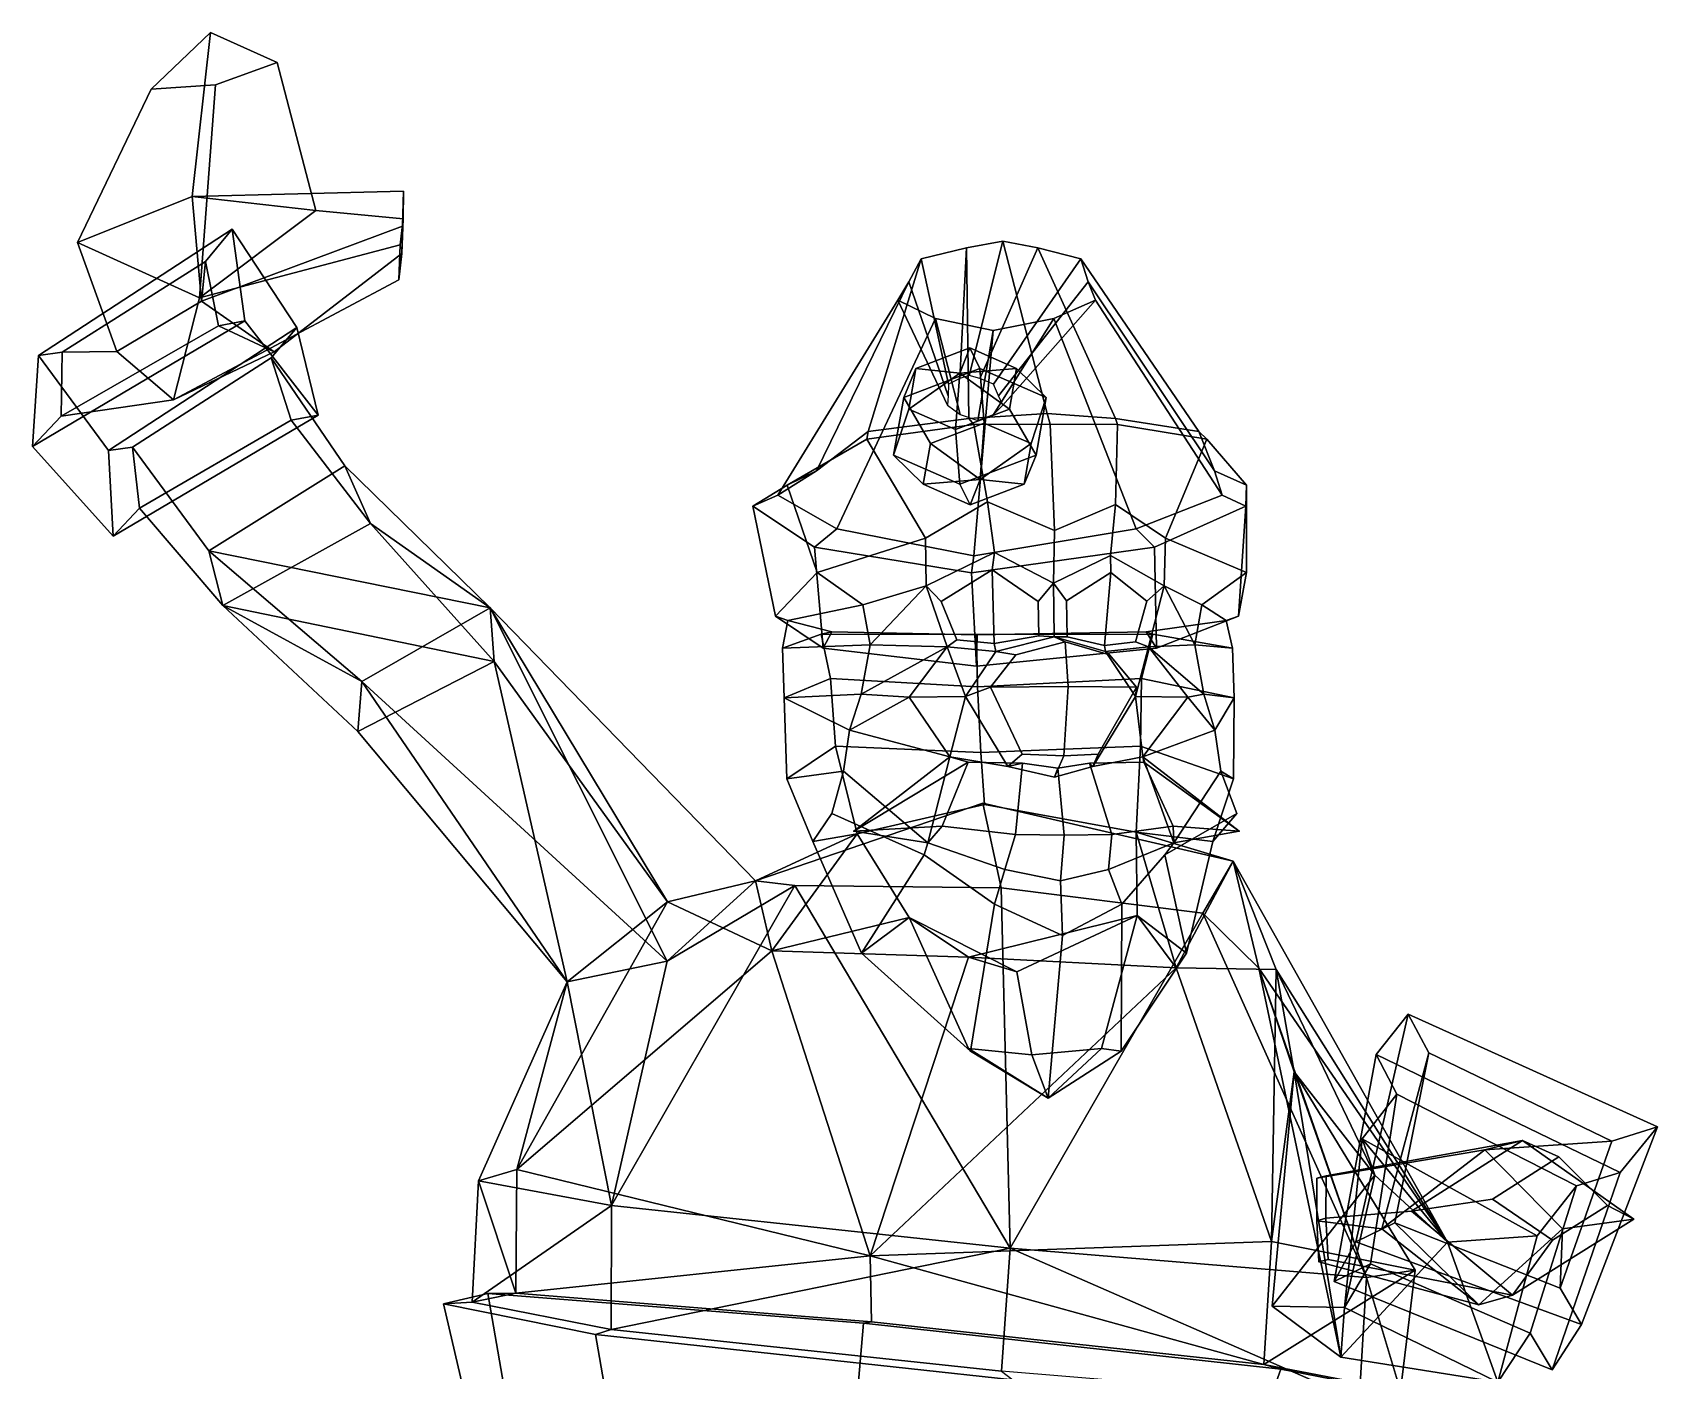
# Model space of a CAD drawing. Extents: x -257 to 175, y -161 to 372.
# Drawn here: x -256.5 to 174.7, y 17.4 to 372.4 of the extents above; entities that cross this region are included whole.
import ezdxf

# ---------------------------------------------------------------- set-up
doc = ezdxf.new("R2010")
doc.units = 0

msp = doc.modelspace()

# ---------------------------------------------------------------- linework, layer by layer
for p in [(-38.578094, 160.458618, 105.040604), (63.669491, 160.458618, 85.99337)]:
    msp.add_point(p)
for points in [[(-225.04425, 357.353241, 103.227806), (-209.314026, 372.354248, 101.471466), (-214.118591, 328.821533, 48.061646), (-244.593445, 316.669342, 63.652409)], [(-207.92688, 358.460968, 119.135933), (-191.581039, 364.397156, 110.664825), (-209.314026, 372.354248, 101.471466), (-225.04425, 357.353241, 103.227806)], [(-191.581039, 364.397156, 110.664825), (-181.342697, 325.145966, 73.847855), (-214.118591, 328.821533, 48.061646), (-209.314026, 372.354248, 101.471466)], [(-207.92688, 358.460968, 119.135933), (-212.205399, 302.001587, 79.730316), (-181.342697, 325.145966, 73.847855), (-191.581039, 364.397156, 110.664825)], [(-207.92688, 358.460968, 119.135933), (-225.04425, 357.353241, 103.227806), (-244.593445, 316.669342, 63.652409), (-212.205399, 302.001587, 79.730316)], [(-244.593445, 316.669342, 63.652409), (-214.118591, 328.821533, 48.061646), (-211.656677, 301.075867, 21.600851), (-234.156784, 287.708832, 29.970438)], [(-158.062393, 330.26178, 67.196838), (-158.344009, 320.984955, 58.17889), (-211.656677, 301.075867, 21.600851), (-214.118591, 328.821533, 48.061646)], [(-158.143829, 322.969055, 75.920334), (-158.062393, 330.26178, 67.196838), (-214.118591, 328.821533, 48.061646), (-181.342697, 325.145966, 73.847855)], [(-158.143829, 322.969055, 75.920334), (-158.55014, 313.684967, 66.887558), (-158.344009, 320.984955, 58.17889), (-158.062393, 330.26178, 67.196838)], [(-158.983261, 316.003571, 84.371254), (-158.143829, 322.969055, 75.920334), (-181.342697, 325.145966, 73.847855), (-212.205399, 302.001587, 79.730316)], [(-254.962204, 286.678558, -6.361206), (-203.514343, 320.161285, 3.455882), (-186.416611, 294.126282, -5.44981), (-236.396332, 261.485168, -17.206392)], [(-254.962204, 286.678558, -6.361206), (-248.655731, 287.582916, 3.081202), (-210.636856, 311.649994, 11.337475), (-203.514343, 320.161285, 3.455882)], [(-158.55014, 313.684967, 66.887558), (-192.385773, 287.672455, 43.750351), (-211.656677, 301.075867, 21.600851), (-158.344009, 320.984955, 58.17889)], [(-200.219833, 295.901642, 72.202751), (-203.514343, 320.161285, 3.455882), (-210.636856, 311.649994, 11.337475), (-207.184235, 294.570099, 62.59935)], [(-180.759552, 270.858948, 62.641182), (-186.416611, 294.126282, -5.44981), (-203.514343, 320.161285, 3.455882), (-200.219833, 295.901642, 72.202751)], [(-158.983261, 316.003571, 84.371254), (-159.277161, 306.698883, 75.325508), (-158.55014, 313.684967, 66.887558), (-158.143829, 322.969055, 75.920334)], [(-212.205399, 302.001587, 79.730316), (-244.593445, 316.669342, 63.652409), (-234.156784, 287.708832, 29.970438), (-219.137161, 274.867523, 50.256557)], [(-158.983261, 316.003571, 84.371254), (-212.205399, 302.001587, 79.730316), (-219.137161, 274.867523, 50.256557), (-159.277161, 306.698883, 75.325508)], [(-34.744747, 266.518188, 87.662827), (-8.013299, 269.929565, 95.411522), (-8.656693, 315.24823, 36.622761), (-20.700321, 312.297821, 37.11647)], [(-10.39306, 280.529968, -10.262091), (-13.390603, 279.033173, -8.112567), (-20.700321, 312.297821, 37.11647), (-8.656693, 315.24823, 36.622761)], [(-7.910402, 281.403534, -11.653152), (-10.39306, 280.529968, -10.262091), (-8.656693, 315.24823, 36.622761), (0.990864, 316.970123, 35.846767)], [(12.779017, 271.287476, 98.973976), (0.990864, 316.970123, 35.846767), (-8.656693, 315.24823, 36.622761), (-8.013299, 269.929565, 95.411522)], [(-7.910402, 281.403534, -11.653152), (0.990864, 316.970123, 35.846767), (10.27071, 315.24823, 33.096863), (-5.093387, 280.529968, -11.249341)], [(-5.093387, 280.529968, -11.249341), (10.27071, 315.24823, 33.096863), (21.684261, 312.297791, 29.220846), (-1.52292, 279.033173, -10.323339)], [(12.779017, 271.287476, 98.973976), (30.893896, 269.929565, 88.163681), (10.27071, 315.24823, 33.096863), (0.990864, 316.970123, 35.846767)], [(53.042179, 266.518158, 71.309402), (21.684261, 312.297791, 29.220846), (10.27071, 315.24823, 33.096863), (30.893896, 269.929565, 88.163681)], [(-234.156784, 287.708832, 29.970438), (-211.656677, 301.075867, 21.600851), (-210.636856, 311.649994, 11.337475), (-248.655731, 287.582916, 3.081202)], [(-159.277161, 306.698883, 75.325508), (-219.137161, 274.867523, 50.256557), (-192.385773, 287.672455, 43.750351), (-158.55014, 313.684967, 66.887558)], [(-192.385773, 287.672455, 43.750351), (-207.184235, 294.570099, 62.59935), (-210.636856, 311.649994, 11.337475), (-211.656677, 301.075867, 21.600851)], [(-48.440304, 256.079681, 63.509041), (-34.744747, 266.518188, 87.662827), (-20.700321, 312.297821, 37.11647), (-23.982519, 306.220886, 34.12381)], [(-13.390603, 279.033173, -8.112567), (-13.537914, 275.950256, -4.807915), (-23.982519, 306.220886, 34.12381), (-20.700321, 312.297821, 37.11647)], [(-1.52292, 279.033173, -10.323339), (21.684261, 312.297791, 29.220846), (23.668711, 306.220886, 25.247089), (-0.19557, 275.950256, -7.293394)], [(57.121895, 256.079681, 43.844341), (23.668711, 306.220886, 25.247089), (21.684261, 312.297791, 29.220846), (53.042179, 266.518158, 71.309402)], [(-58.685692, 249.61261, 42.747429), (-48.440304, 256.079681, 63.509041), (-23.982519, 306.220886, 34.12381), (-26.916811, 301.31897, 31.76322)], [(-13.537914, 275.950256, -4.807915), (-13.737026, 273.46344, -2.127285), (-26.916811, 301.31897, 31.76322), (-23.982519, 306.220886, 34.12381)], [(-0.19557, 275.950256, -7.293394), (23.668711, 306.220886, 25.247089), (25.556192, 301.31897, 21.988274), (0.955415, 273.46344, -4.864267)], [(59.204308, 249.61261, 20.786238), (25.556192, 301.31897, 21.988274), (23.668711, 306.220886, 25.247089), (57.121895, 256.079681, 43.844341)], [(-43.036037, 240.716644, 19.797533), (-58.685692, 249.61261, 42.747429), (-26.916811, 301.31897, 31.76322), (-16.892052, 296.527222, 27.053902)], [(-13.737026, 273.46344, -2.127285), (-10.321592, 271.032532, -0.179391), (-16.892052, 296.527222, 27.053902), (-26.916811, 301.31897, 31.76322)], [(0.955415, 273.46344, -4.864267), (25.556192, 301.31897, 21.988274), (14.50814, 296.527222, 21.204508), (-1.529539, 271.032532, -1.817219)], [(36.340679, 240.716644, 5.010808), (14.50814, 296.527222, 21.204508), (25.556192, 301.31897, 21.988274), (59.204308, 249.61261, 20.786238)], [(-235.164795, 238.770721, 41.318062), (-180.759552, 270.858948, 62.641182), (-200.219833, 295.901642, 72.202751), (-256.530792, 262.56546, 53.358055)], [(-256.530792, 262.56546, 53.358055), (-200.219833, 295.901642, 72.202751), (-207.184235, 294.570099, 62.59935), (-248.938538, 270.593994, 47.542004)], [(-219.137161, 274.867523, 50.256557), (-248.938538, 270.593994, 47.542004), (-207.184235, 294.570099, 62.59935), (-192.385773, 287.672455, 43.750351)], [(-236.396332, 261.485168, -17.206392), (-186.416611, 294.126282, -5.44981), (-193.168503, 286.010529, 2.13892), (-230.019012, 262.377106, -7.601889)], [(-180.759552, 270.858948, 62.641182), (-187.869934, 269.478455, 52.888695), (-193.168503, 286.010529, 2.13892), (-186.416611, 294.126282, -5.44981)], [(-6.671977, 233.565369, -5.441025), (-43.036037, 240.716644, 19.797533), (-16.892052, 296.527222, 27.053902), (-1.536647, 293.299072, 22.278873)], [(-10.321592, 271.032532, -0.179391), (-5.612141, 269.394836, 0.684198), (-1.536647, 293.299072, 22.278873), (-16.892052, 296.527222, 27.053902)], [(-6.671977, 233.565369, -5.441025), (-1.536647, 293.299072, 22.278873), (14.50814, 296.527222, 21.204508), (36.340679, 240.716644, 5.010808)], [(-1.529539, 271.032532, -1.817219), (14.50814, 296.527222, 21.204508), (-1.536647, 293.299072, 22.278873), (-5.612141, 269.394836, 0.684198)], [(-256.530792, 262.56546, 53.358055), (-248.938538, 270.593994, 47.542004), (-248.655731, 287.582916, 3.081202), (-254.962204, 286.678558, -6.361206)], [(-235.164795, 238.770721, 41.318062), (-256.530792, 262.56546, 53.358055), (-254.962204, 286.678558, -6.361206), (-236.396332, 261.485168, -17.206392)], [(-219.137161, 274.867523, 50.256557), (-234.156784, 287.708832, 29.970438), (-248.655731, 287.582916, 3.081202), (-248.938538, 270.593994, 47.542004)], [(-230.019012, 262.377106, -7.601889), (-193.168503, 286.010529, 2.13892), (-173.650894, 257.363037, -8.138789), (-209.694138, 234.888031, -19.252665)], [(-173.650894, 257.363037, -8.138789), (-193.168503, 286.010529, 2.13892), (-187.869934, 269.478455, 52.888695), (-166.806107, 242.113892, 42.298447)], [(-5.075794, 283.211395, 3.50882), (-7.781291, 288.681671, -11.014602), (-22.099766, 283.261017, -13.566978), (-25.325193, 275.545471, -0.100772)], [(-7.781291, 288.681671, -11.014602), (-10.45896, 281.966309, -25.38863), (-22.099766, 283.261017, -13.566978)], [(-7.781291, 288.681671, -11.014602), (4.657734, 283.261017, -18.5515), (-10.45896, 281.966309, -25.38863)], [(-5.075794, 283.211395, 3.50882), (12.515619, 275.545471, -7.149945), (4.657734, 283.261017, -18.5515), (-7.781291, 288.681671, -11.014602)], [(-25.325193, 275.545471, -0.100772), (-22.099766, 283.261017, -13.566978), (-23.979248, 272.419739, -23.656248), (-27.983192, 260.213531, -14.369209)], [(-5.075794, 283.211395, 3.50882), (-25.325193, 275.545471, -0.100772), (-18.245781, 263.339325, 7.121653), (-3.927306, 268.759949, 9.674029)], [(-22.099766, 283.261017, -13.566978), (-10.45896, 281.966309, -25.38863), (-23.979248, 272.419739, -23.656248)], [(-10.45896, 281.966309, -25.38863), (-11.540261, 266.999054, -31.193182), (-23.979248, 272.419739, -23.656248)], [(-10.45896, 281.966309, -25.38863), (2.778253, 272.419739, -28.64077), (-11.540261, 266.999054, -31.193182)], [(4.657734, 283.261017, -18.5515), (2.778253, 272.419739, -28.64077), (-10.45896, 281.966309, -25.38863)], [(-5.075794, 283.211395, 3.50882), (-3.927306, 268.759949, 9.674029), (8.511717, 263.339325, 2.137131), (12.515619, 275.545471, -7.149945)], [(12.515619, 275.545471, -7.149945), (9.857621, 260.213531, -21.418383), (2.778253, 272.419739, -28.64077), (4.657734, 283.261017, -18.5515)], [(-25.325193, 275.545471, -0.100772), (-27.983192, 260.213531, -14.369209), (-20.125263, 252.498047, -2.967618), (-18.245781, 263.339325, 7.121653)], [(-23.979248, 272.419739, -23.656248), (-11.540261, 266.999054, -31.193182), (-10.391779, 252.547607, -25.027992), (-27.983192, 260.213531, -14.369209)], [(2.778253, 272.419739, -28.64077), (9.857621, 260.213531, -21.418383), (-10.391779, 252.547607, -25.027992), (-11.540261, 266.999054, -31.193182)], [(12.515619, 275.545471, -7.149945), (8.511717, 263.339325, 2.137131), (6.632236, 252.498047, -7.952138), (9.857621, 260.213531, -21.418383)], [(-235.164795, 238.770721, 41.318062), (-228.127411, 246.2052, 35.945255), (-187.869934, 269.478455, 52.888695), (-180.759552, 270.858948, 62.641182)], [(-166.806107, 242.113892, 42.298447), (-187.869934, 269.478455, 52.888695), (-228.127411, 246.2052, 35.945255), (-206.03038, 220.309418, 23.631916)], [(-6.684225, 268.374054, 100.423843), (-8.013299, 269.929565, 95.411522), (-34.744747, 266.518188, 87.662827), (-35.061665, 264.504333, 92.745392)], [(-3.063792, 247.886078, 106.98938), (-6.684225, 268.374054, 100.423843), (-35.061665, 264.504333, 92.745392), (-19.558247, 238.178894, 100.028595)], [(-3.927306, 268.759949, 9.674029), (-18.245781, 263.339325, 7.121653), (-5.008609, 253.792755, 3.869526)], [(13.515425, 268.481049, 102.927086), (12.779017, 271.287476, 98.973976), (-8.013299, 269.929565, 95.411522), (-6.684225, 268.374054, 100.423843)], [(14.668334, 240.223267, 109.116035), (13.515425, 268.481049, 102.927086), (-6.684225, 268.374054, 100.423843), (-3.063792, 247.886078, 106.98938)], [(-3.927306, 268.759949, 9.674029), (-5.008609, 253.792755, 3.869526), (8.511717, 263.339325, 2.137131)], [(13.515425, 268.481049, 102.927086), (31.458788, 268.374054, 93.318359), (30.893896, 269.929565, 88.163681), (12.779017, 271.287476, 98.973976)], [(14.668334, 240.223267, 109.116035), (30.875374, 247.099243, 100.851349), (31.458788, 268.374054, 93.318359), (13.515425, 268.481049, 102.927086)], [(30.875374, 247.099243, 100.851349), (44.184235, 238.178894, 88.154305), (55.167942, 264.504333, 75.936928), (31.458788, 268.374054, 93.318359)], [(31.458788, 268.374054, 93.318359), (55.167942, 264.504333, 75.936928), (53.042179, 266.518158, 71.309402), (30.893896, 269.929565, 88.163681)], [(-35.061665, 264.504333, 92.745392), (-34.744747, 266.518188, 87.662827), (-48.440304, 256.079681, 63.509041), (-56.239918, 252.258057, 66.954445)], [(-19.558247, 238.178894, 100.028595), (-35.061665, 264.504333, 92.745392), (-56.239918, 252.258057, 66.954445), (-48.275742, 229.096985, 87.60817)], [(-18.245781, 263.339325, 7.121653), (-20.125263, 252.498047, -2.967618), (-5.008609, 253.792755, 3.869526)], [(8.511717, 263.339325, 2.137131), (-5.008609, 253.792755, 3.869526), (6.632236, 252.498047, -7.952138)], [(44.184235, 238.178894, 88.154305), (65.645882, 229.096985, 66.386238), (65.638939, 252.258057, 44.250195), (55.167942, 264.504333, 75.936928)], [(55.167942, 264.504333, 75.936928), (65.638939, 252.258057, 44.250195), (57.121895, 256.079681, 43.844341), (53.042179, 266.518158, 71.309402)], [(-235.164795, 238.770721, 41.318062), (-236.396332, 261.485168, -17.206392), (-230.019012, 262.377106, -7.601889), (-228.127411, 246.2052, 35.945255)], [(-206.03038, 220.309418, 23.631916), (-228.127411, 246.2052, 35.945255), (-230.019012, 262.377106, -7.601889), (-209.694138, 234.888031, -19.252665)], [(-20.125263, 252.498047, -2.967618), (-27.983192, 260.213531, -14.369209), (-10.391779, 252.547607, -25.027992), (-7.686276, 247.077362, -10.504552)], [(6.632236, 252.498047, -7.952138), (-7.686276, 247.077362, -10.504552), (-10.391779, 252.547607, -25.027992), (9.857621, 260.213531, -21.418383)], [(-209.694138, 234.888031, -19.252665), (-173.650894, 257.363037, -8.138789), (-135.025085, 219.684753, -5.072263)], [(-166.806107, 242.113892, 42.298447), (-135.025085, 219.684753, -5.072263), (-173.650894, 257.363037, -8.138789)], [(-56.239918, 252.258057, 66.954445), (-48.440304, 256.079681, 63.509041), (-58.685692, 249.61261, 42.747429), (-65.317558, 246.688934, 42.937008)], [(65.638939, 252.258057, 44.250195), (65.459595, 246.688934, 18.57513), (59.204308, 249.61261, 20.786238), (57.121895, 256.079681, 43.844341)], [(-48.275742, 229.096985, 87.60817), (-56.239918, 252.258057, 66.954445), (-65.317558, 246.688934, 42.937008), (-59.373581, 217.547791, 53.006737)], [(-5.008609, 253.792755, 3.869526), (-20.125263, 252.498047, -2.967618), (-7.686276, 247.077362, -10.504552)], [(-5.008609, 253.792755, 3.869526), (-7.686276, 247.077362, -10.504552), (6.632236, 252.498047, -7.952138)], [(65.645882, 229.096985, 66.386238), (63.540176, 217.547791, 30.109695), (65.459595, 246.688934, 18.57513), (65.638939, 252.258057, 44.250195)], [(-65.317558, 246.688934, 42.937008), (-58.685692, 249.61261, 42.747429), (-43.036037, 240.716644, 19.797533), (-48.981003, 235.832397, 18.073627)], [(-59.373581, 217.547791, 53.006737), (-65.317558, 246.688934, 42.937008), (-48.981003, 235.832397, 18.073627), (-46.714699, 209.009705, 25.350483)], [(-3.063792, 247.886078, 106.98938), (-19.558247, 238.178894, 100.028595), (-19.330698, 225.596375, 99.651772), (-1.250293, 234.437744, 108.158669)], [(14.668334, 240.223267, 109.116035), (-3.063792, 247.886078, 106.98938), (-1.250293, 234.437744, 108.158669), (14.397829, 226.239868, 107.663933)], [(14.668334, 240.223267, 109.116035), (14.397829, 226.239868, 107.663933), (29.57814, 233.63443, 102.453445), (30.875374, 247.099243, 100.851349)], [(30.875374, 247.099243, 100.851349), (29.57814, 233.63443, 102.453445), (43.836258, 225.596375, 87.884689), (44.184235, 238.178894, 88.154305)], [(65.459595, 246.688934, 18.57513), (41.266144, 235.832397, 1.261898), (36.340679, 240.716644, 5.010808), (59.204308, 249.61261, 20.786238)], [(63.540176, 217.547791, 30.109695), (41.772079, 209.009705, 8.866687), (41.266144, 235.832397, 1.261898), (65.459595, 246.688934, 18.57513)], [(-206.03038, 220.309418, 23.631916), (-134.034988, 205.500732, 40.641724), (-166.806107, 242.113892, 42.298447)], [(-166.806107, 242.113892, 42.298447), (-134.034988, 205.500732, 40.641724), (-135.025085, 219.684753, -5.072263)], [(-48.981003, 235.832397, 18.073627), (-43.036037, 240.716644, 19.797533), (-6.671977, 233.565369, -5.441025), (-7.33572, 229.020264, -9.004067)], [(-36.18853, 220.562775, 86.06424), (-19.330698, 225.596375, 99.651772), (-19.558247, 238.178894, 100.028595), (-48.275742, 229.096985, 87.60817)], [(41.266144, 235.832397, 1.261898), (-7.33572, 229.020264, -9.004067), (-6.671977, 233.565369, -5.441025), (36.340679, 240.716644, 5.010808)], [(53.813496, 220.562775, 69.298172), (65.645882, 229.096985, 66.386238), (44.184235, 238.178894, 88.154305), (43.836258, 225.596375, 87.884689)], [(-209.694138, 234.888031, -19.252665), (-135.025085, 219.684753, -5.072263), (-169.144608, 200.227295, -13.257108)], [(-206.03038, 220.309418, 23.631916), (-209.694138, 234.888031, -19.252665), (-169.144608, 200.227295, -13.257108)], [(-46.714699, 209.009705, 25.350483), (-48.981003, 235.832397, 18.073627), (-7.33572, 229.020264, -9.004067), (-5.98742, 204.294006, -1.766245)], [(-1.873141, 229.800842, 106.228577), (-1.250293, 234.437744, 108.158669), (-19.330698, 225.596375, 99.651772), (-15.40409, 221.420166, 98.775177)], [(41.772079, 209.009705, 8.866687), (-5.98742, 204.294006, -1.766245), (-7.33572, 229.020264, -9.004067), (41.266144, 235.832397, 1.261898)], [(-1.873141, 229.800842, 106.228577), (10.36894, 221.430969, 105.612465), (14.397829, 226.239868, 107.663933), (-1.250293, 234.437744, 108.158669)], [(29.664616, 229.105469, 100.14991), (29.57814, 233.63443, 102.453445), (14.397829, 226.239868, 107.663933), (17.896257, 221.550415, 104.393501)], [(29.664616, 229.105469, 100.14991), (39.164837, 221.53656, 86.063065), (43.836258, 225.596375, 87.884689), (29.57814, 233.63443, 102.453445)], [(-48.275742, 229.096985, 87.60817), (-59.373581, 217.547791, 53.006737), (-56.112869, 216.357513, 52.460819), (-36.18853, 220.562775, 86.06424)], [(-1.319683, 210.305542, 104.288704), (-1.873141, 229.800842, 106.228577), (-15.40409, 221.420166, 98.775177), (-11.188219, 211.233856, 100.946083)], [(10.36894, 221.430969, 105.612465), (-1.873141, 229.800842, 106.228577), (-1.319683, 210.305542, 104.288704), (10.525583, 212.314728, 106.453339)], [(17.896257, 221.550415, 104.393501), (18.089254, 212.047119, 105.429535), (27.960575, 209.692383, 98.193932), (29.664616, 229.105469, 100.14991)], [(27.960575, 209.692383, 98.193932), (36.209641, 210.680725, 90.261147), (39.164837, 221.53656, 86.063065), (29.664616, 229.105469, 100.14991)], [(65.645882, 229.096985, 66.386238), (53.813496, 220.562775, 69.298172), (60.301617, 216.357513, 30.774496), (63.540176, 217.547791, 30.109695)], [(-34.190865, 209.930664, 86.0158), (-19.330698, 225.596375, 99.651772), (-36.18853, 220.562775, 86.06424)], [(-13.79391, 209.394379, 102.452347), (-19.330698, 225.596375, 99.651772), (-34.190865, 209.930664, 86.0158)], [(-11.188219, 211.233856, 100.946083), (-15.40409, 221.420166, 98.775177), (-19.330698, 225.596375, 99.651772), (-13.79391, 209.394379, 102.452347)], [(10.525583, 212.314728, 106.453339), (14.636899, 212.071228, 108.947289), (14.397829, 226.239868, 107.663933), (10.36894, 221.430969, 105.612465)], [(18.089254, 212.047119, 105.429535), (17.896257, 221.550415, 104.393501), (14.397829, 226.239868, 107.663933), (14.636899, 212.071228, 108.947289)], [(36.209641, 210.680725, 90.261147), (39.679279, 209.394379, 92.491066), (43.836258, 225.596375, 87.884689), (39.164837, 221.53656, 86.063065)], [(39.679279, 209.394379, 92.491066), (51.932384, 209.930664, 69.972298), (43.836258, 225.596375, 87.884689)], [(51.932384, 209.930664, 69.972298), (53.813496, 220.562775, 69.298172), (43.836258, 225.596375, 87.884689)], [(-206.03038, 220.309418, 23.631916), (-170.195374, 186.954315, 25.569468), (-134.034988, 205.500732, 40.641724)], [(-206.03038, 220.309418, 23.631916), (-169.144608, 200.227295, -13.257108), (-170.195374, 186.954315, 25.569468)], [(-36.18853, 220.562775, 86.06424), (-56.112869, 216.357513, 52.460819), (-57.443615, 209.070313, 53.532001), (-34.190865, 209.930664, 86.0158)], [(53.813496, 220.562775, 69.298172), (51.932384, 209.930664, 69.972298), (61.928799, 209.070313, 31.294661), (60.301617, 216.357513, 30.774496)], [(-88.087967, 125.968567, -34.318657), (-169.144608, 200.227295, -13.257108), (-135.025085, 219.684753, -5.072263)], [(-88.011742, 141.725159, 38.819138), (-64.6707, 147.311432, 3.635938), (-135.025085, 219.684753, -5.072263)], [(-88.011742, 141.725159, 38.819138), (-135.025085, 219.684753, -5.072263), (-134.034988, 205.500732, 40.641724)], [(-88.087967, 125.968567, -34.318657), (-135.025085, 219.684753, -5.072263), (-64.6707, 147.311432, 3.635938)], [(-59.373581, 217.547791, 53.006737), (-46.714699, 209.009705, 25.350483), (-44.394928, 213.320557, 23.681843), (-56.112869, 216.357513, 52.460819)], [(-57.443615, 209.070313, 53.532001), (-56.112869, 216.357513, 52.460819), (-44.394928, 213.320557, 23.681843), (-47.188004, 212.713318, 21.314865)], [(63.540176, 217.547791, 30.109695), (60.301617, 216.357513, 30.774496), (39.007069, 213.320557, 8.145267), (41.772079, 209.009705, 8.866687)], [(61.928799, 209.070313, 31.294661), (40.760498, 212.713318, 4.93134), (39.007069, 213.320557, 8.145267), (60.301617, 216.357513, 30.774496)], [(-57.063038, 195.879059, 55.69392), (-57.443615, 209.070313, 53.532001), (-47.188004, 212.713318, 21.314865), (-44.758751, 201.014435, 19.367615)], [(-47.188004, 212.713318, 21.314865), (-44.394928, 213.320557, 23.681843), (-5.823143, 212.605438, -0.884385), (-5.974977, 212.620697, -1.699443)], [(-44.758751, 201.014435, 19.367615), (-47.188004, 212.713318, 21.314865), (-5.974977, 212.620697, -1.699443), (-5.704624, 198.746277, -0.248148)], [(-46.714699, 209.009705, 25.350483), (-5.98742, 204.294006, -1.766245), (-5.823143, 212.605438, -0.884385), (-44.394928, 213.320557, 23.681843)], [(41.772079, 209.009705, 8.866687), (39.007069, 213.320557, 8.145267), (-5.823143, 212.605438, -0.884385), (-5.98742, 204.294006, -1.766245)], [(40.760498, 212.713318, 4.93134), (-5.974977, 212.620697, -1.699443), (-5.823143, 212.605438, -0.884385), (39.007069, 213.320557, 8.145267)], [(37.793037, 201.014435, 3.989419), (-5.704624, 198.746277, -0.248148), (-5.974977, 212.620697, -1.699443), (40.760498, 212.713318, 4.93134)], [(-1.319683, 210.305542, 104.288704), (-0.884725, 208.121155, 106.444), (14.636899, 212.071228, 108.947289), (10.525583, 212.314728, 106.453339)], [(17.526865, 210.702454, 123.050049), (14.636899, 212.071228, 108.947289), (-0.884725, 208.121155, 106.444), (4.474244, 207.263916, 121.908821)], [(17.526865, 210.702454, 123.050049), (29.293028, 207.263916, 117.285446), (28.216007, 208.121155, 101.022957), (14.636899, 212.071228, 108.947289)], [(27.960575, 209.692383, 98.193932), (18.089254, 212.047119, 105.429535), (14.636899, 212.071228, 108.947289), (28.216007, 208.121155, 101.022957)], [(62.352207, 195.879059, 33.448601), (37.793037, 201.014435, 3.989419), (40.760498, 212.713318, 4.93134), (61.928799, 209.070313, 31.294661)], [(-34.190865, 209.930664, 86.0158), (-57.443615, 209.070313, 53.532001), (-57.063038, 195.879059, 55.69392), (-36.616093, 196.83136, 86.330093)], [(-36.616093, 196.83136, 86.330093), (-13.79391, 209.394379, 102.452347), (-34.190865, 209.930664, 86.0158)], [(-23.855715, 196.042969, 107.574509), (-13.79391, 209.394379, 102.452347), (-36.616093, 196.83136, 86.330093)], [(-23.855715, 196.042969, 107.574509), (-8.915735, 196.200043, 107.877846), (-13.79391, 209.394379, 102.452347)], [(-1.319683, 210.305542, 104.288704), (-11.188219, 211.233856, 100.946083), (-13.79391, 209.394379, 102.452347), (-0.884725, 208.121155, 106.444)], [(-8.915735, 196.200043, 107.877846), (-0.884725, 208.121155, 106.444), (-13.79391, 209.394379, 102.452347)], [(-2.261218, 198.70105, 124.39212), (4.474244, 207.263916, 121.908821), (-0.884725, 208.121155, 106.444), (-8.915735, 196.200043, 107.877846)], [(18.285862, 198.890594, 127.12442), (17.526865, 210.702454, 123.050049), (4.474244, 207.263916, 121.908821), (-2.261218, 198.70105, 124.39212)], [(18.285862, 198.890594, 127.12442), (36.470871, 198.70105, 117.176895), (29.293028, 207.263916, 117.285446), (17.526865, 210.702454, 123.050049)], [(27.960575, 209.692383, 98.193932), (28.216007, 208.121155, 101.022957), (39.679279, 209.394379, 92.491066), (36.209641, 210.680725, 90.261147)], [(36.224617, 196.200043, 99.468857), (39.679279, 209.394379, 92.491066), (28.216007, 208.121155, 101.022957)], [(36.470871, 198.70105, 117.176895), (36.224617, 196.200043, 99.468857), (28.216007, 208.121155, 101.022957), (29.293028, 207.263916, 117.285446)], [(50.053246, 196.042969, 93.806343), (39.679279, 209.394379, 92.491066), (36.224617, 196.200043, 99.468857)], [(54.308109, 196.83136, 69.392235), (51.932384, 209.930664, 69.972298), (39.679279, 209.394379, 92.491066)], [(50.053246, 196.042969, 93.806343), (54.308109, 196.83136, 69.392235), (39.679279, 209.394379, 92.491066)], [(51.932384, 209.930664, 69.972298), (54.308109, 196.83136, 69.392235), (62.352207, 195.879059, 33.448601), (61.928799, 209.070313, 31.294661)], [(-170.195374, 186.954315, 25.569468), (-114.617157, 120.503998, 0.487013), (-134.034988, 205.500732, 40.641724)], [(-114.617157, 120.503998, 0.487013), (-88.011742, 141.725159, 38.819138), (-134.034988, 205.500732, 40.641724)], [(-170.195374, 186.954315, 25.569468), (-169.144608, 200.227295, -13.257108), (-114.617157, 120.503998, 0.487013)], [(-114.617157, 120.503998, 0.487013), (-169.144608, 200.227295, -13.257108), (-88.087967, 125.968567, -34.318657)], [(-56.379681, 174.326477, 56.979538), (-57.063038, 195.879059, 55.69392), (-44.758751, 201.014435, 19.367615), (-43.442337, 183.030334, 22.105661)], [(-43.442337, 183.030334, 22.105661), (-44.758751, 201.014435, 19.367615), (-5.704624, 198.746277, -0.248148), (-4.889239, 181.391663, 4.12892)], [(6.122111, 180.947144, 117.933601), (-2.261218, 198.70105, 124.39212), (-8.915735, 196.200043, 107.877846), (2.340513, 177.612671, 105.551071)], [(37.550831, 183.030334, 7.017815), (-4.889239, 181.391663, 4.12892), (-5.704624, 198.746277, -0.248148), (37.793037, 201.014435, 3.989419)], [(17.181131, 180.432068, 121.194115), (18.285862, 198.890594, 127.12442), (-2.261218, 198.70105, 124.39212), (6.122111, 180.947144, 117.933601)], [(17.181131, 180.432068, 121.194115), (26.324318, 180.947144, 114.170227), (36.470871, 198.70105, 117.176895), (18.285862, 198.890594, 127.12442)], [(26.324318, 180.947144, 114.170227), (24.885588, 177.612671, 101.35125), (36.224617, 196.200043, 99.468857), (36.470871, 198.70105, 117.176895)], [(62.177612, 174.326477, 34.894043), (37.550831, 183.030334, 7.017815), (37.793037, 201.014435, 3.989419), (62.352207, 195.879059, 33.448601)], [(-36.616093, 196.83136, 86.330093), (-57.063038, 195.879059, 55.69392), (-39.730148, 187.307312, 86.355675)], [(-41.27356, 176.377625, 86.838554), (-39.730148, 187.307312, 86.355675), (-57.063038, 195.879059, 55.69392), (-56.379681, 174.326477, 56.979538)], [(-39.730148, 187.307312, 86.355675), (-23.855715, 196.042969, 107.574509), (-36.616093, 196.83136, 86.330093)], [(-13.1209, 180.22583, 102.423363), (-23.855715, 196.042969, 107.574509), (-39.730148, 187.307312, 86.355675)], [(-13.1209, 180.22583, 102.423363), (-8.915735, 196.200043, 107.877846), (-23.855715, 196.042969, 107.574509)], [(2.340513, 177.612671, 105.551071), (-8.915735, 196.200043, 107.877846), (-13.1209, 180.22583, 102.423363)], [(24.885588, 177.612671, 101.35125), (38.183689, 180.22583, 92.866066), (36.224617, 196.200043, 99.468857)], [(38.183689, 180.22583, 92.866066), (50.053246, 196.042969, 93.806343), (36.224617, 196.200043, 99.468857)], [(38.183689, 180.22583, 92.866066), (57.222496, 187.307312, 68.294807), (50.053246, 196.042969, 93.806343)], [(57.222496, 187.307312, 68.294807), (54.308109, 196.83136, 69.392235), (50.053246, 196.042969, 93.806343)], [(54.308109, 196.83136, 69.392235), (57.222496, 187.307312, 68.294807), (62.352207, 195.879059, 33.448601)], [(58.836254, 176.377625, 68.189552), (62.177612, 174.326477, 34.894043), (62.352207, 195.879059, 33.448601), (57.222496, 187.307312, 68.294807)], [(-41.27356, 176.377625, 86.838554), (-18.948128, 157.407623, 109.955147), (-13.1209, 180.22583, 102.423363), (-39.730148, 187.307312, 86.355675)], [(58.836254, 176.377625, 68.189552), (57.222496, 187.307312, 68.294807), (38.183689, 180.22583, 92.866066), (46.33205, 157.407623, 97.794395)], [(-49.401932, 157.719849, 59.880131), (-56.379681, 174.326477, 56.979538), (-43.442337, 183.030334, 22.105661), (-37.653816, 159.799255, 37.986919)], [(-37.653816, 159.799255, 37.986919), (-43.442337, 183.030334, 22.105661), (-4.889239, 181.391663, 4.12892), (-3.861739, 167.58783, 9.168335)], [(36.34697, 160.254028, 25.45953), (-3.861739, 167.58783, 9.168335), (-4.889239, 181.391663, 4.12892), (37.550831, 183.030334, 7.017815)], [(56.712334, 157.719849, 40.112587), (36.34697, 160.254028, 25.45953), (37.550831, 183.030334, 7.017815), (62.177612, 174.326477, 34.894043)], [(-8.230482, 178.822327, 115.755173), (-13.1209, 180.22583, 102.423363), (-38.578094, 160.458618, 105.040604)], [(-38.578094, 160.458618, 105.040604), (-13.1209, 180.22583, 102.423363), (-18.948128, 157.407623, 109.955147)], [(-15.138986, 161.77655, 119.498512), (-8.230482, 178.822327, 115.755173), (-38.578094, 160.458618, 105.040604)], [(6.239829, 178.560181, 113.179016), (-8.230482, 178.822327, 115.755173), (-15.138986, 161.77655, 119.498512), (4.354424, 159.595825, 124.686562)], [(-8.230482, 178.822327, 115.755173), (6.239829, 178.560181, 113.179016), (2.340513, 177.612671, 105.551071), (-13.1209, 180.22583, 102.423363)], [(17.181131, 180.432068, 121.194115), (6.122111, 180.947144, 117.933601), (2.340513, 177.612671, 105.551071), (14.697738, 174.832581, 109.27388)], [(15.620819, 177.149536, 114.22908), (14.697738, 174.832581, 109.27388), (2.340513, 177.612671, 105.551071), (6.239829, 178.560181, 113.179016)], [(4.354424, 159.595825, 124.686562), (17.250959, 159.393188, 122.979851), (15.620819, 177.149536, 114.22908), (6.239829, 178.560181, 113.179016)], [(17.181131, 180.432068, 121.194115), (14.697738, 174.832581, 109.27388), (24.885588, 177.612671, 101.35125), (26.324318, 180.947144, 114.170227)], [(15.620819, 177.149536, 114.22908), (23.994463, 178.560181, 109.87159), (24.885588, 177.612671, 101.35125), (14.697738, 174.832581, 109.27388)], [(29.896984, 159.595825, 119.92836), (23.994463, 178.560181, 109.87159), (15.620819, 177.149536, 114.22908), (17.250959, 159.393188, 122.979851)], [(38.421761, 178.822327, 107.064537), (38.183689, 180.22583, 92.866066), (24.885588, 177.612671, 101.35125), (23.994463, 178.560181, 109.87159)], [(23.994463, 178.560181, 109.87159), (29.896984, 159.595825, 119.92836), (46.214748, 161.77655, 108.069206), (38.421761, 178.822327, 107.064537)], [(38.421761, 178.822327, 107.064537), (63.669491, 160.458618, 85.99337), (38.183689, 180.22583, 92.866066)], [(63.669491, 160.458618, 85.99337), (46.33205, 157.407623, 97.794395), (38.183689, 180.22583, 92.866066)], [(46.214748, 161.77655, 108.069206), (63.669491, 160.458618, 85.99337), (38.421761, 178.822327, 107.064537)], [(-49.401932, 157.719849, 59.880131), (-44.350708, 165.123444, 90.650589), (-41.27356, 176.377625, 86.838554), (-56.379681, 174.326477, 56.979538)], [(-41.27356, 176.377625, 86.838554), (-44.350708, 165.123444, 90.650589), (-19.926052, 154.174866, 100.975121), (-18.948128, 157.407623, 109.955147)], [(58.836254, 176.377625, 68.189552), (46.33205, 157.407623, 97.794395), (44.010895, 154.174866, 89.064598), (63.079624, 165.123444, 70.637878)], [(56.712334, 157.719849, 40.112587), (62.177612, 174.326477, 34.894043), (58.836254, 176.377625, 68.189552), (63.079624, 165.123444, 70.637878)], [(-4.295432, 167.945679, 5.094925), (0.53318, 145.474487, -46.06398), (-54.235203, 146.089386, -43.219173), (-64.6707, 147.311432, 3.635938)], [(-4.295432, 167.945679, 5.094925), (-64.6707, 147.311432, 3.635938), (-37.653816, 159.799255, 37.986919), (-3.861739, 167.58783, 9.168335)], [(-19.926052, 154.174866, 100.975121), (-44.350708, 165.123444, 90.650589), (-49.401932, 157.719849, 59.880131), (-36.558537, 128.09198, 73.794006)], [(-4.295432, 167.945679, 5.094925), (62.122108, 152.50116, 1.44074), (54.101559, 138.699158, -29.916737), (0.53318, 145.474487, -46.06398)], [(-3.861739, 167.58783, 9.168335), (36.34697, 160.254028, 25.45953), (62.122108, 152.50116, 1.44074), (-4.295432, 167.945679, 5.094925)], [(44.010895, 154.174866, 89.064598), (49.740479, 128.09198, 57.717762), (56.712334, 157.719849, 40.112587), (63.079624, 165.123444, 70.637878)], [(-64.6707, 147.311432, 3.635938), (-60.328621, 128.735107, 57.61615), (-37.653816, 159.799255, 37.986919)], [(-60.328621, 128.735107, 57.61615), (-23.884985, 137.590485, 66.064758), (-37.653816, 159.799255, 37.986919)], [(-36.558537, 128.09198, 73.794006), (-49.401932, 157.719849, 59.880131), (-37.653816, 159.799255, 37.986919), (-23.884985, 137.590485, 66.064758)], [(-18.948128, 157.407623, 109.955147), (-15.138986, 161.77655, 119.498512), (-38.578094, 160.458618, 105.040604)], [(4.354424, 159.595825, 124.686562), (-15.138986, 161.77655, 119.498512), (-18.948128, 157.407623, 109.955147), (1.557752, 150.284668, 115.143074)], [(17.250959, 159.393188, 122.979851), (4.354424, 159.595825, 124.686562), (1.557752, 150.284668, 115.143074), (16.316381, 147.324585, 117.962929)], [(17.250959, 159.393188, 122.979851), (16.316381, 147.324585, 117.962929), (29.069687, 150.284668, 110.018005), (29.896984, 159.595825, 119.92836)], [(29.896984, 159.595825, 119.92836), (29.069687, 150.284668, 110.018005), (46.33205, 157.407623, 97.794395), (46.214748, 161.77655, 108.069206)], [(49.740479, 128.09198, 57.717762), (36.612778, 138.108582, 51.794018), (36.34697, 160.254028, 25.45953), (56.712334, 157.719849, 40.112587)], [(47.029037, 124.182037, 58.14497), (36.34697, 160.254028, 25.45953), (36.612778, 138.108582, 51.794018)], [(62.122108, 152.50116, 1.44074), (36.34697, 160.254028, 25.45953), (47.029037, 124.182037, 58.14497)], [(46.33205, 157.407623, 97.794395), (63.669491, 160.458618, 85.99337), (46.214748, 161.77655, 108.069206)], [(-1.193642, 141.135681, 117.750076), (1.557752, 150.284668, 115.143074), (-18.948128, 157.407623, 109.955147), (-19.926052, 154.174866, 100.975121)], [(32.575241, 141.135681, 111.459419), (44.010895, 154.174866, 89.064598), (46.33205, 157.407623, 97.794395), (29.069687, 150.284668, 110.018005)], [(-7.604032, 102.129257, 100.730652), (-1.193642, 141.135681, 117.750076), (-19.926052, 154.174866, 100.975121), (-36.558537, 128.09198, 73.794006)], [(32.427368, 102.129257, 93.273384), (49.740479, 128.09198, 57.717762), (44.010895, 154.174866, 89.064598), (32.575241, 141.135681, 111.459419)], [(73.568855, 123.755493, 54.316814), (62.122108, 152.50116, 1.44074), (47.029037, 124.182037, 58.14497)], [(68.908936, 124.152924, -20.752686), (54.101559, 138.699158, -29.916737), (62.122108, 152.50116, 1.44074)], [(73.568855, 123.755493, 54.316814), (119.029259, 51.486206, -26.983072), (62.122108, 152.50116, 1.44074)], [(68.908936, 124.152924, -20.752686), (62.122108, 152.50116, 1.44074), (119.029259, 51.486206, -26.983072)], [(-88.087967, 125.968567, -34.318657), (-64.6707, 147.311432, 3.635938), (-54.235203, 146.089386, -43.219173)], [(-88.011742, 141.725159, 38.819138), (-60.328621, 128.735107, 57.61615), (-64.6707, 147.311432, 3.635938)], [(16.858543, 132.797974, 120.873314), (16.316381, 147.324585, 117.962929), (1.557752, 150.284668, 115.143074), (-1.193642, 141.135681, 117.750076)], [(16.858543, 132.797974, 120.873314), (32.575241, 141.135681, 111.459419), (29.069687, 150.284668, 110.018005), (16.316381, 147.324585, 117.962929)], [(-102.824463, 61.18219, -84.836945), (-54.235203, 146.089386, -43.219173), (2.963725, 49.837723, -101.507866)], [(-102.824463, 61.18219, -84.836945), (-88.087967, 125.968567, -34.318657), (-54.235203, 146.089386, -43.219173)], [(2.963725, 49.837723, -101.507866), (-54.235203, 146.089386, -43.219173), (0.53318, 145.474487, -46.06398)], [(2.963725, 49.837723, -101.507866), (0.53318, 145.474487, -46.06398), (54.101559, 138.699158, -29.916737)], [(-128.024124, 70.737823, 67.246651), (-88.011742, 141.725159, 38.819138), (-114.617157, 120.503998, 0.487013)], [(-128.024124, 70.737823, 67.246651), (-60.328621, 128.735107, 57.61615), (-88.011742, 141.725159, 38.819138)], [(4.742787, 123.172913, 55.834644), (-8.131027, 127.040741, 65.194229), (36.612778, 138.108582, 51.794018)], [(-8.131027, 127.040741, 65.194229), (47.029037, 124.182037, 58.14497), (36.612778, 138.108582, 51.794018)], [(13.008181, 89.616058, 100.204155), (16.858543, 132.797974, 120.873314), (-1.193642, 141.135681, 117.750076), (-7.604032, 102.129257, 100.730652)], [(97.465431, 42.077972, -50.449345), (2.963725, 49.837723, -101.507866), (54.101559, 138.699158, -29.916737)], [(27.13611, 102.802094, 78.077888), (8.71205, 101.16272, 77.142075), (4.742787, 123.172913, 55.834644), (36.612778, 138.108582, 51.794018)], [(13.008181, 89.616058, 100.204155), (32.427368, 102.129257, 93.273384), (32.575241, 141.135681, 111.459419), (16.858543, 132.797974, 120.873314)], [(32.427368, 102.129257, 93.273384), (27.13611, 102.802094, 78.077888), (36.612778, 138.108582, 51.794018), (49.740479, 128.09198, 57.717762)], [(97.465431, 42.077972, -50.449345), (54.101559, 138.699158, -29.916737), (68.908936, 124.152924, -20.752686)], [(-8.131027, 127.040741, 65.194229), (-23.884985, 137.590485, 66.064758), (-60.328621, 128.735107, 57.61615)], [(-7.604032, 102.129257, 100.730652), (-36.558537, 128.09198, 73.794006), (-23.884985, 137.590485, 66.064758), (-8.139219, 102.802094, 84.64917)], [(-8.139219, 102.802094, 84.64917), (-23.884985, 137.590485, 66.064758), (4.742787, 123.172913, 55.834644), (8.71205, 101.16272, 77.142075)], [(4.742787, 123.172913, 55.834644), (-23.884985, 137.590485, 66.064758), (-8.131027, 127.040741, 65.194229)], [(-34.196777, 47.839264, 113.822502), (-60.328621, 128.735107, 57.61615), (-128.024124, 70.737823, 67.246651)], [(-102.824463, 61.18219, -84.836945), (-114.617157, 120.503998, 0.487013), (-88.087967, 125.968567, -34.318657)], [(-34.196777, 47.839264, 113.822502), (-8.131027, 127.040741, 65.194229), (-60.328621, 128.735107, 57.61615)], [(-34.196777, 47.839264, 113.822502), (47.029037, 124.182037, 58.14497), (-8.131027, 127.040741, 65.194229)], [(-34.196777, 47.839264, 113.822502), (72.26577, 51.633591, 101.634247), (47.029037, 124.182037, 58.14497)], [(72.26577, 51.633591, 101.634247), (73.568855, 123.755493, 54.316814), (47.029037, 124.182037, 58.14497)], [(97.465431, 42.077972, -50.449345), (68.908936, 124.152924, -20.752686), (78.267586, 96.640411, 18.442217)], [(68.908936, 124.152924, -20.752686), (119.029259, 51.486206, -26.983072), (90.689278, 20.92308, -36.612885)], [(78.267586, 96.640411, 18.442217), (68.908936, 124.152924, -20.752686), (90.689278, 20.92308, -36.612885)], [(72.26577, 51.633591, 101.634247), (78.267586, 96.640411, 18.442217), (73.568855, 123.755493, 54.316814)], [(78.267586, 96.640411, 18.442217), (99.69873, 69.231339, 17.655806), (73.568855, 123.755493, 54.316814)], [(73.568855, 123.755493, 54.316814), (99.69873, 69.231339, 17.655806), (119.029259, 51.486206, -26.983072)], [(-128.024124, 70.737823, 67.246651), (-114.617157, 120.503998, 0.487013), (-138.157776, 67.729004, -21.432775)], [(-138.157776, 67.729004, -21.432775), (-114.617157, 120.503998, 0.487013), (-102.824463, 61.18219, -84.836945)], [(88.944382, 41.000641, 79.711655), (94.657196, 51.533691, 111.712807), (108.601418, 111.974976, 83.610237), (100.076141, 101.255432, 53.449459)], [(94.657196, 51.533691, 111.712807), (105.010292, 56.599976, 106.909447), (114.056496, 101.648605, 86.081924), (108.601418, 111.974976, 83.610237)], [(100.076141, 101.255432, 53.449459), (108.601418, 111.974976, 83.610237), (174.733139, 82.066345, 76.021767), (164.852127, 69.947433, 47.649921)], [(108.601418, 111.974976, 83.610237), (114.056496, 101.648605, 86.081924), (162.593048, 78.235565, 80.842026), (174.733139, 82.066345, 76.021767)], [(13.008181, 89.616058, 100.204155), (-8.139219, 102.802094, 84.64917), (8.71205, 101.16272, 77.142075)], [(13.008181, 89.616058, 100.204155), (-7.604032, 102.129257, 100.730652), (-8.139219, 102.802094, 84.64917)], [(13.008181, 89.616058, 100.204155), (8.71205, 101.16272, 77.142075), (27.13611, 102.802094, 78.077888)], [(13.008181, 89.616058, 100.204155), (27.13611, 102.802094, 78.077888), (32.427368, 102.129257, 93.273384)], [(88.944382, 41.000641, 79.711655), (100.076141, 101.255432, 53.449459), (105.593323, 90.732483, 55.979725), (98.522644, 45.703598, 75.261696)], [(100.076141, 101.255432, 53.449459), (164.852127, 69.947433, 47.649921), (153.226364, 66.360565, 52.234539), (105.593323, 90.732483, 55.979725)], [(127.310165, 34.819489, 89.68557), (101.609512, 54.999588, 92.120186), (114.056496, 101.648605, 86.081924), (105.010292, 56.599976, 106.909447)], [(101.609512, 54.999588, 92.120186), (128.918488, 75.907654, 84.431343), (162.593048, 78.235565, 80.842026), (114.056496, 101.648605, 86.081924)], [(72.26577, 51.633591, 101.634247), (110.413567, 44.019547, 21.244225), (78.267586, 96.640411, 18.442217)], [(72.498802, 34.468369, 1.209298), (99.69873, 69.231339, 17.655806), (78.267586, 96.640411, 18.442217)], [(72.498802, 34.468369, 1.209298), (78.267586, 96.640411, 18.442217), (90.689278, 20.92308, -36.612885)], [(110.413567, 44.019547, 21.244225), (97.465431, 42.077972, -50.449345), (78.267586, 96.640411, 18.442217)], [(96.36348, 78.827515, 23.150793), (91.634163, 34.133911, 41.658443), (98.522644, 45.703598, 75.261696), (105.593323, 90.732483, 55.979725)], [(142.760788, 53.092331, 20.270929), (96.36348, 78.827515, 23.150793), (105.593323, 90.732483, 55.979725), (153.226364, 66.360565, 52.234539)], [(154.561111, 29.636276, 102.639938), (146.786743, 17.571442, 72.790077), (164.852127, 69.947433, 47.649921), (174.733139, 82.066345, 76.021767)], [(154.561111, 29.636276, 102.639938), (174.733139, 82.066345, 76.021767), (162.593048, 78.235565, 80.842026), (148.874451, 39.270798, 100.498367)], [(86.819084, 69.049347, 142.666931), (138.947693, 78.447632, 116.118721), (128.918488, 75.907654, 84.431343), (84.344833, 68.401489, 129.981491)], [(86.686371, 57.77475, 144.135132), (109.469994, 59.707489, 139.196213), (138.947693, 78.447632, 116.118721), (86.819084, 69.049347, 142.666931)], [(91.634163, 34.133911, 41.658443), (96.36348, 78.827515, 23.150793), (99.69873, 69.231339, 17.655806)], [(96.36348, 78.827515, 23.150793), (119.029259, 51.486206, -26.983072), (99.69873, 69.231339, 17.655806)], [(96.36348, 78.827515, 23.150793), (142.760788, 53.092331, 20.270929), (119.029259, 51.486206, -26.983072)], [(130.935593, 62.83374, 189.499496), (148.524261, 74.092499, 184.383743), (138.947693, 78.447632, 116.118721), (109.469994, 59.707489, 139.196213)], [(168.484085, 57.543182, 112.945282), (149.562103, 54.999588, 82.916451), (128.918488, 75.907654, 84.431343), (138.947693, 78.447632, 116.118721)], [(149.562103, 54.999588, 82.916451), (148.874451, 39.270798, 100.498367), (162.593048, 78.235565, 80.842026), (128.918488, 75.907654, 84.431343)], [(161.453735, 61.210541, 172.448975), (168.484085, 57.543182, 112.945282), (138.947693, 78.447632, 116.118721), (148.524261, 74.092499, 184.383743)], [(84.33078, 57.125946, 131.407974), (84.344833, 68.401489, 129.981491), (128.918488, 75.907654, 84.431343), (101.609512, 54.999588, 92.120186)], [(146.894196, 51.972336, 188.259583), (161.453735, 61.210541, 172.448975), (148.524261, 74.092499, 184.383743), (130.935593, 62.83374, 189.499496)], [(-128.232941, 37.885696, 55.615887), (-128.024124, 70.737823, 67.246651), (-138.157776, 67.729004, -21.432775)], [(-128.232941, 37.885696, 55.615887), (-34.196777, 47.839264, 113.822502), (-128.024124, 70.737823, 67.246651)], [(91.634163, 34.133911, 41.658443), (99.69873, 69.231339, 17.655806), (72.498802, 34.468369, 1.209298)], [(86.686371, 57.77475, 144.135132), (86.819084, 69.049347, 142.666931), (84.344833, 68.401489, 129.981491), (84.33078, 57.125946, 131.407974)], [(146.786743, 17.571442, 72.790077), (140.980148, 27.33551, 70.631706), (153.226364, 66.360565, 52.234539), (164.852127, 69.947433, 47.649921)], [(-128.232941, 37.885696, 55.615887), (-138.157776, 67.729004, -21.432775), (-139.878632, 35.509308, -22.646353)], [(-139.878632, 35.509308, -22.646353), (-138.157776, 67.729004, -21.432775), (-102.824463, 61.18219, -84.836945)], [(140.980148, 27.33551, 70.631706), (132.370697, 14.319061, 38.059658), (142.760788, 53.092331, 20.270929), (153.226364, 66.360565, 52.234539)], [(-139.878632, 35.509308, -22.646353), (-102.824463, 61.18219, -84.836945), (-102.976509, 28.308548, -96.810295)], [(-102.976509, 28.308548, -96.810295), (-102.824463, 61.18219, -84.836945), (2.963725, 49.837723, -101.507866)], [(146.894196, 51.972336, 188.259583), (130.935593, 62.83374, 189.499496), (109.469994, 59.707489, 139.196213), (136.247925, 37.367233, 121.685387)], [(146.894196, 51.972336, 188.259583), (136.247925, 37.367233, 121.685387), (168.484085, 57.543182, 112.945282), (161.453735, 61.210541, 172.448975)], [(87.318047, 46.889969, 145.462997), (86.686371, 57.77475, 144.135132), (84.33078, 57.125946, 131.407974), (84.84745, 46.240112, 132.736542)], [(84.84745, 46.240112, 132.736542), (84.33078, 57.125946, 131.407974), (101.609512, 54.999588, 92.120186), (127.310165, 34.819489, 89.68557)], [(87.318047, 46.889969, 145.462997), (136.247925, 37.367233, 121.685387), (109.469994, 59.707489, 139.196213), (86.686371, 57.77475, 144.135132)], [(94.657196, 51.533691, 111.712807), (154.561111, 29.636276, 102.639938), (148.874451, 39.270798, 100.498367), (105.010292, 56.599976, 106.909447)], [(127.310165, 34.819489, 89.68557), (105.010292, 56.599976, 106.909447), (148.874451, 39.270798, 100.498367), (149.562103, 54.999588, 82.916451)], [(136.247925, 37.367233, 121.685387), (127.310165, 34.819489, 89.68557), (149.562103, 54.999588, 82.916451), (168.484085, 57.543182, 112.945282)], [(132.370697, 14.319061, 38.059658), (119.029259, 51.486206, -26.983072), (142.760788, 53.092331, 20.270929)], [(-128.232941, 37.885696, 55.615887), (-33.901779, 30.340134, 102.382545), (-34.196777, 47.839264, 113.822502)], [(-102.976509, 28.308548, -96.810295), (2.963725, 49.837723, -101.507866), (0.625824, 17.237366, -109.50016)], [(70.270203, 18.951904, 89.696716), (72.26577, 51.633591, 101.634247), (-34.196777, 47.839264, 113.822502)], [(70.270203, 18.951904, 89.696716), (-34.196777, 47.839264, 113.822502), (-33.901779, 30.340134, 102.382545)], [(95.526627, 9.374756, -62.729462), (0.625824, 17.237366, -109.50016), (2.963725, 49.837723, -101.507866)], [(95.526627, 9.374756, -62.729462), (2.963725, 49.837723, -101.507866), (97.465431, 42.077972, -50.449345)], [(70.270203, 18.951904, 89.696716), (110.413567, 44.019547, 21.244225), (72.26577, 51.633591, 101.634247)], [(88.944382, 41.000641, 79.711655), (146.786743, 17.571442, 72.790077), (154.561111, 29.636276, 102.639938), (94.657196, 51.533691, 111.712807)], [(132.370697, 14.319061, 38.059658), (90.689278, 20.92308, -36.612885), (119.029259, 51.486206, -26.983072)], [(70.270203, 18.951904, 89.696716), (106.489723, 12.009979, 19.65242), (110.413567, 44.019547, 21.244225)], [(87.318047, 46.889969, 145.462997), (84.84745, 46.240112, 132.736542), (127.310165, 34.819489, 89.68557), (136.247925, 37.367233, 121.685387)], [(88.944382, 41.000641, 79.711655), (98.522644, 45.703598, 75.261696), (140.980148, 27.33551, 70.631706), (146.786743, 17.571442, 72.790077)], [(91.634163, 34.133911, 41.658443), (132.370697, 14.319061, 38.059658), (140.980148, 27.33551, 70.631706), (98.522644, 45.703598, 75.261696)], [(106.489723, 12.009979, 19.65242), (97.465431, 42.077972, -50.449345), (110.413567, 44.019547, 21.244225)], [(106.489723, 12.009979, 19.65242), (95.526627, 9.374756, -62.729462), (97.465431, 42.077972, -50.449345)], [(-147.461533, 35.054199, -23.999235), (-135.694656, 37.809402, 62.821007), (-128.232941, 37.885696, 55.615887), (-139.878632, 35.509308, -22.646353)], [(-135.694656, 37.809402, 62.821007), (-147.461533, 35.054199, -23.999235), (-134.550354, -20.344315, -24.126015), (-126.100349, -17.272736, 62.124756)], [(-107.1549, 26.987228, -109.42057), (-147.461533, 35.054199, -23.999235), (-139.878632, 35.509308, -22.646353), (-102.976509, 28.308548, -96.810295)], [(-134.550354, -20.344315, -24.126015), (-147.461533, 35.054199, -23.999235), (-107.1549, 26.987228, -109.42057), (-97.560593, -28.094917, -110.116821)], [(-36.01815, 29.925323, 114.478882), (-33.901779, 30.340134, 102.382545), (-128.232941, 37.885696, 55.615887), (-135.694656, 37.809402, 62.821007)], [(-40.687336, -24.763237, 111.291908), (-36.01815, 29.925323, 114.478882), (-135.694656, 37.809402, 62.821007), (-126.100349, -17.272736, 62.124756)], [(-36.01815, 29.925323, 114.478882), (74.781425, 17.733582, 98.957466), (70.270203, 18.951904, 89.696716), (-33.901779, 30.340134, 102.382545)], [(91.634163, 34.133911, 41.658443), (72.498802, 34.468369, 1.209298), (90.689278, 20.92308, -36.612885)], [(91.634163, 34.133911, 41.658443), (90.689278, 20.92308, -36.612885), (132.370697, 14.319061, 38.059658)], [(-107.1549, 26.987228, -109.42057), (-102.976509, 28.308548, -96.810295), (0.625824, 17.237366, -109.50016), (3.636297, 14.888626, -124.937981)], [(-97.560593, -28.094917, -110.116821), (-107.1549, 26.987228, -109.42057), (3.636297, 14.888626, -124.937981), (-1.017068, -39.806061, -128.123901)], [(-40.687336, -24.763237, 111.291908), (56.012535, -34.643188, 93.391556), (74.781425, 17.733582, 98.957466), (-36.01815, 29.925323, 114.478882)], [(74.781425, 17.733582, 98.957466), (56.012535, -34.643188, 93.391556), (91.787254, -41.933052, 14.733694), (113.873016, 10.12735, 20.869068)], [(113.873016, 10.12735, 20.869068), (106.489723, 12.009979, 19.65242), (70.270203, 18.951904, 89.696716), (74.781425, 17.733582, 98.957466)]]:
    msp.add_3dface(points)

doc.saveas('drawing.dxf')
